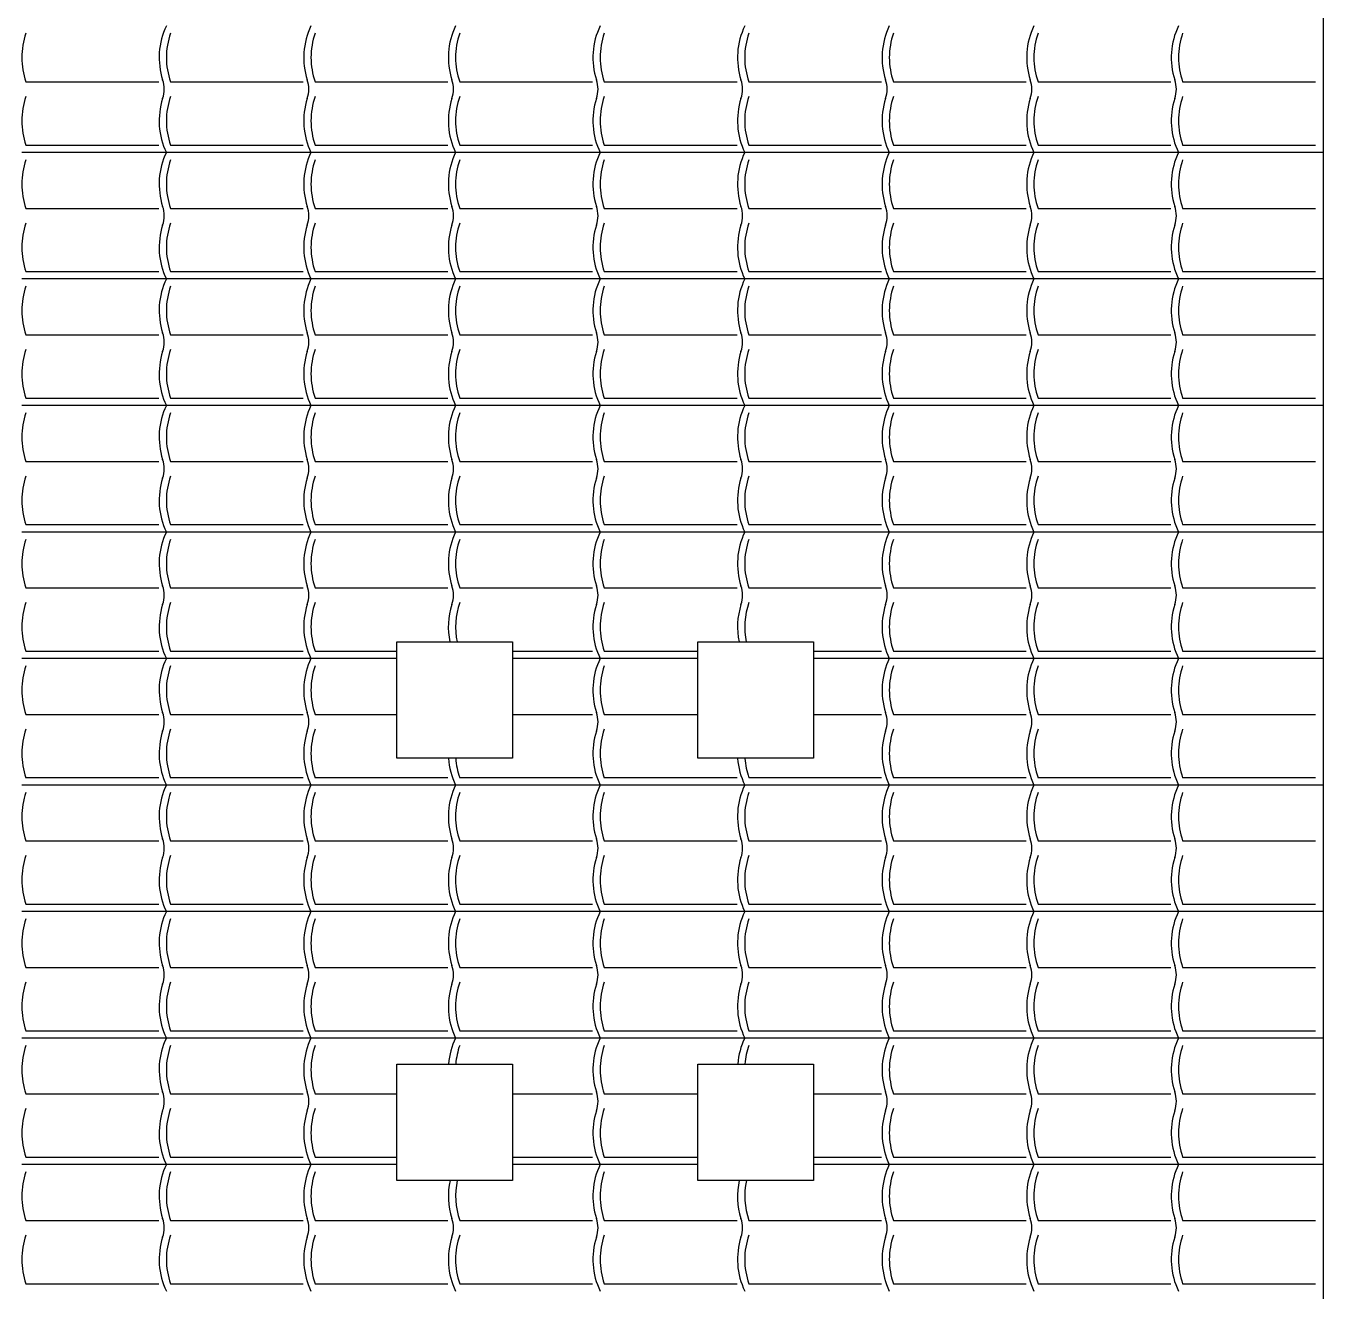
# Model space of a CAD drawing. Extents: x 110 to 239, y 112 to 239.
# Drawn here: x 203.1 to 238.99, y 140.57 to 175.57 of the extents above; entities that cross this region are included whole.
import ezdxf

# ---------------------------------------------------------------- set-up
doc = ezdxf.new("R2010")
doc.units = 0
doc.layers.get('0').update_dxf_attribs({"linetype": 'CONTINUOUS'})
doc.layers.add('ENGRAVE', color=4, linetype='CONTINUOUS')

msp = doc.modelspace()

# ---------------------------------------------------------------- linework, layer by layer
for p, q in [((238.986, 239.469), (238.986, 111.679)), ((213.357, 158.533), (216.557, 158.533)), ((213.357, 155.313), (213.357, 158.533)), ((216.557, 158.533), (216.557, 155.313)), ((221.69, 158.533), (224.89, 158.533)), ((221.69, 155.313), (221.69, 158.533)), ((224.89, 158.533), (224.89, 155.313)), ((216.557, 155.313), (213.357, 155.313)), ((224.89, 155.313), (221.69, 155.313)), ((213.357, 146.856), (216.557, 146.856)), ((213.357, 143.636), (213.357, 146.856)), ((216.557, 146.856), (216.557, 143.636)), ((221.69, 146.856), (224.89, 146.856)), ((221.69, 143.636), (221.69, 146.856)), ((224.89, 146.856), (224.89, 143.636)), ((216.557, 143.636), (213.357, 143.636)), ((224.89, 143.636), (221.69, 143.636))]:
    msp.add_line(p, q)
at = {"layer": 'ENGRAVE'}
for p, q in [((203.101, 174.028), (206.774, 174.028)), ((207.101, 174.028), (210.774, 174.028)), ((211.101, 174.028), (214.774, 174.028)), ((215.101, 174.028), (218.774, 174.028)), ((219.101, 174.028), (222.774, 174.028)), ((223.101, 174.028), (226.774, 174.028)), ((227.101, 174.028), (230.774, 174.028)), ((231.101, 174.028), (234.774, 174.028)), ((235.101, 174.028), (238.774, 174.028)), ((203.101, 172.278), (206.774, 172.278)), ((207.101, 172.278), (210.774, 172.278)), ((211.101, 172.278), (214.774, 172.278)), ((215.101, 172.278), (218.774, 172.278)), ((219.101, 172.278), (222.774, 172.278)), ((223.101, 172.278), (226.774, 172.278)), ((227.101, 172.278), (230.774, 172.278)), ((231.101, 172.278), (234.774, 172.278)), ((235.101, 172.278), (238.774, 172.278)), ((206.986, 172.074), (202.986, 172.074)), ((210.986, 172.074), (206.986, 172.074)), ((214.986, 172.074), (210.986, 172.074)), ((218.986, 172.074), (214.986, 172.074)), ((222.986, 172.074), (218.986, 172.074)), ((226.986, 172.074), (222.986, 172.074)), ((230.986, 172.074), (226.986, 172.074)), ((234.986, 172.074), (230.986, 172.074)), ((238.986, 172.074), (234.986, 172.074)), ((203.101, 170.528), (206.774, 170.528)), ((207.101, 170.528), (210.774, 170.528)), ((211.101, 170.528), (214.774, 170.528)), ((215.101, 170.528), (218.774, 170.528)), ((219.101, 170.528), (222.774, 170.528)), ((223.101, 170.528), (226.774, 170.528)), ((227.101, 170.528), (230.774, 170.528)), ((231.101, 170.528), (234.774, 170.528)), ((235.101, 170.528), (238.774, 170.528)), ((203.101, 168.778), (206.774, 168.778)), ((207.101, 168.778), (210.774, 168.778)), ((211.101, 168.778), (214.774, 168.778)), ((215.101, 168.778), (218.774, 168.778)), ((219.101, 168.778), (222.774, 168.778)), ((223.101, 168.778), (226.774, 168.778)), ((227.101, 168.778), (230.774, 168.778)), ((231.101, 168.778), (234.774, 168.778)), ((235.101, 168.778), (238.774, 168.778)), ((206.986, 168.574), (202.986, 168.574)), ((210.986, 168.574), (206.986, 168.574)), ((214.986, 168.574), (210.986, 168.574)), ((218.986, 168.574), (214.986, 168.574)), ((222.986, 168.574), (218.986, 168.574)), ((226.986, 168.574), (222.986, 168.574)), ((230.986, 168.574), (226.986, 168.574)), ((234.986, 168.574), (230.986, 168.574)), ((238.986, 168.574), (234.986, 168.574)), ((203.101, 167.028), (206.774, 167.028)), ((207.101, 167.028), (210.774, 167.028)), ((211.101, 167.028), (214.774, 167.028)), ((215.101, 167.028), (218.774, 167.028)), ((219.101, 167.028), (222.774, 167.028)), ((223.101, 167.028), (226.774, 167.028)), ((227.101, 167.028), (230.774, 167.028)), ((231.101, 167.028), (234.774, 167.028)), ((235.101, 167.028), (238.774, 167.028)), ((206.986, 165.074), (202.986, 165.074)), ((203.101, 165.278), (206.774, 165.278)), ((210.986, 165.074), (206.986, 165.074)), ((207.101, 165.278), (210.774, 165.278)), ((214.986, 165.074), (210.986, 165.074)), ((211.101, 165.278), (214.774, 165.278)), ((218.986, 165.074), (214.986, 165.074)), ((215.101, 165.278), (218.774, 165.278)), ((222.986, 165.074), (218.986, 165.074)), ((219.101, 165.278), (222.774, 165.278)), ((226.986, 165.074), (222.986, 165.074)), ((223.101, 165.278), (226.774, 165.278)), ((230.986, 165.074), (226.986, 165.074)), ((227.101, 165.278), (230.774, 165.278)), ((234.986, 165.074), (230.986, 165.074)), ((231.101, 165.278), (234.774, 165.278)), ((238.986, 165.074), (234.986, 165.074)), ((235.101, 165.278), (238.774, 165.278)), ((203.101, 163.528), (206.774, 163.528)), ((207.101, 163.528), (210.774, 163.528)), ((211.101, 163.528), (214.774, 163.528)), ((215.101, 163.528), (218.774, 163.528)), ((219.101, 163.528), (222.774, 163.528)), ((223.101, 163.528), (226.774, 163.528)), ((227.101, 163.528), (230.774, 163.528)), ((231.101, 163.528), (234.774, 163.528)), ((235.101, 163.528), (238.774, 163.528)), ((206.986, 161.574), (202.986, 161.574)), ((203.101, 161.778), (206.774, 161.778)), ((210.986, 161.574), (206.986, 161.574)), ((207.101, 161.778), (210.774, 161.778)), ((214.986, 161.574), (210.986, 161.574)), ((211.101, 161.778), (214.774, 161.778)), ((218.986, 161.574), (214.986, 161.574)), ((215.101, 161.778), (218.774, 161.778)), ((222.986, 161.574), (218.986, 161.574)), ((219.101, 161.778), (222.774, 161.778)), ((226.986, 161.574), (222.986, 161.574)), ((223.101, 161.778), (226.774, 161.778)), ((230.986, 161.574), (226.986, 161.574)), ((227.101, 161.778), (230.774, 161.778)), ((234.986, 161.574), (230.986, 161.574)), ((231.101, 161.778), (234.774, 161.778)), ((238.986, 161.574), (234.986, 161.574)), ((235.101, 161.778), (238.774, 161.778)), ((203.101, 160.028), (206.774, 160.028)), ((207.101, 160.028), (210.774, 160.028)), ((211.101, 160.028), (214.774, 160.028)), ((215.101, 160.028), (218.774, 160.028)), ((219.101, 160.028), (222.774, 160.028)), ((223.101, 160.028), (226.774, 160.028)), ((227.101, 160.028), (230.774, 160.028)), ((231.101, 160.028), (234.774, 160.028)), ((235.101, 160.028), (238.774, 160.028)), ((203.101, 158.278), (206.774, 158.278)), ((207.101, 158.278), (210.774, 158.278)), ((211.101, 158.278), (213.357, 158.278)), ((216.557, 158.278), (218.774, 158.278)), ((219.101, 158.278), (221.69, 158.278)), ((224.89, 158.278), (226.774, 158.278)), ((227.101, 158.278), (230.774, 158.278)), ((231.101, 158.278), (234.774, 158.278)), ((235.101, 158.278), (238.774, 158.278)), ((206.986, 158.074), (202.986, 158.074)), ((210.986, 158.074), (206.986, 158.074)), ((213.357, 158.074), (210.986, 158.074)), ((218.986, 158.074), (216.557, 158.074)), ((221.69, 158.074), (218.986, 158.074)), ((226.986, 158.074), (224.89, 158.074)), ((230.986, 158.074), (226.986, 158.074)), ((234.986, 158.074), (230.986, 158.074)), ((238.986, 158.074), (234.986, 158.074)), ((203.101, 156.528), (206.774, 156.528)), ((207.101, 156.528), (210.774, 156.528)), ((211.101, 156.528), (213.357, 156.528)), ((216.557, 156.528), (218.774, 156.528)), ((219.101, 156.528), (221.69, 156.528)), ((224.89, 156.528), (226.774, 156.528)), ((227.101, 156.528), (230.774, 156.528)), ((231.101, 156.528), (234.774, 156.528)), ((235.101, 156.528), (238.774, 156.528)), ((203.101, 154.778), (206.774, 154.778)), ((207.101, 154.778), (210.774, 154.778)), ((211.101, 154.778), (214.774, 154.778)), ((215.101, 154.778), (218.774, 154.778)), ((219.101, 154.778), (222.774, 154.778)), ((223.101, 154.778), (226.774, 154.778)), ((227.101, 154.778), (230.774, 154.778)), ((231.101, 154.778), (234.774, 154.778)), ((235.101, 154.778), (238.774, 154.778)), ((206.986, 154.574), (202.986, 154.574)), ((210.986, 154.574), (206.986, 154.574)), ((214.986, 154.574), (210.986, 154.574)), ((218.986, 154.574), (214.986, 154.574)), ((222.986, 154.574), (218.986, 154.574)), ((226.986, 154.574), (222.986, 154.574)), ((230.986, 154.574), (226.986, 154.574)), ((234.986, 154.574), (230.986, 154.574)), ((238.986, 154.574), (234.986, 154.574)), ((203.101, 153.028), (206.774, 153.028)), ((207.101, 153.028), (210.774, 153.028)), ((211.101, 153.028), (214.774, 153.028)), ((215.101, 153.028), (218.774, 153.028)), ((219.101, 153.028), (222.774, 153.028)), ((223.101, 153.028), (226.774, 153.028)), ((227.101, 153.028), (230.774, 153.028)), ((231.101, 153.028), (234.774, 153.028)), ((235.101, 153.028), (238.774, 153.028)), ((203.101, 151.278), (206.774, 151.278)), ((207.101, 151.278), (210.774, 151.278)), ((211.101, 151.278), (214.774, 151.278)), ((215.101, 151.278), (218.774, 151.278)), ((219.101, 151.278), (222.774, 151.278)), ((223.101, 151.278), (226.774, 151.278)), ((227.101, 151.278), (230.774, 151.278)), ((231.101, 151.278), (234.774, 151.278)), ((235.101, 151.278), (238.774, 151.278)), ((206.986, 151.074), (202.986, 151.074)), ((210.986, 151.074), (206.986, 151.074)), ((214.986, 151.074), (210.986, 151.074)), ((218.986, 151.074), (214.986, 151.074)), ((222.986, 151.074), (218.986, 151.074)), ((226.986, 151.074), (222.986, 151.074)), ((230.986, 151.074), (226.986, 151.074)), ((234.986, 151.074), (230.986, 151.074)), ((238.986, 151.074), (234.986, 151.074)), ((203.101, 149.528), (206.774, 149.528)), ((207.101, 149.528), (210.774, 149.528)), ((211.101, 149.528), (214.774, 149.528)), ((215.101, 149.528), (218.774, 149.528)), ((219.101, 149.528), (222.774, 149.528)), ((223.101, 149.528), (226.774, 149.528)), ((227.101, 149.528), (230.774, 149.528)), ((231.101, 149.528), (234.774, 149.528)), ((235.101, 149.528), (238.774, 149.528)), ((206.986, 147.574), (202.986, 147.574)), ((203.101, 147.778), (206.774, 147.778)), ((210.986, 147.574), (206.986, 147.574)), ((207.101, 147.778), (210.774, 147.778)), ((214.986, 147.574), (210.986, 147.574)), ((211.101, 147.778), (214.774, 147.778)), ((218.986, 147.574), (214.986, 147.574)), ((215.101, 147.778), (218.774, 147.778)), ((222.986, 147.574), (218.986, 147.574)), ((219.101, 147.778), (222.774, 147.778)), ((226.986, 147.574), (222.986, 147.574)), ((223.101, 147.778), (226.774, 147.778)), ((230.986, 147.574), (226.986, 147.574)), ((227.101, 147.778), (230.774, 147.778)), ((234.986, 147.574), (230.986, 147.574)), ((231.101, 147.778), (234.774, 147.778)), ((238.986, 147.574), (234.986, 147.574)), ((235.101, 147.778), (238.774, 147.778)), ((203.101, 146.028), (206.774, 146.028)), ((207.101, 146.028), (210.774, 146.028)), ((211.101, 146.028), (213.357, 146.028)), ((216.557, 146.028), (218.774, 146.028)), ((219.101, 146.028), (221.69, 146.028)), ((224.89, 146.028), (226.774, 146.028)), ((227.101, 146.028), (230.774, 146.028)), ((231.101, 146.028), (234.774, 146.028)), ((235.101, 146.028), (238.774, 146.028)), ((203.101, 144.278), (206.774, 144.278)), ((207.101, 144.278), (210.774, 144.278)), ((211.101, 144.278), (213.357, 144.278)), ((216.557, 144.278), (218.774, 144.278)), ((219.101, 144.278), (221.69, 144.278)), ((224.89, 144.278), (226.774, 144.278)), ((227.101, 144.278), (230.774, 144.278)), ((231.101, 144.278), (234.774, 144.278)), ((235.101, 144.278), (238.774, 144.278)), ((206.986, 144.074), (202.986, 144.074)), ((210.986, 144.074), (206.986, 144.074)), ((213.357, 144.074), (210.986, 144.074)), ((218.986, 144.074), (216.557, 144.074)), ((221.69, 144.074), (218.986, 144.074)), ((226.986, 144.074), (224.89, 144.074)), ((230.986, 144.074), (226.986, 144.074)), ((234.986, 144.074), (230.986, 144.074)), ((238.986, 144.074), (234.986, 144.074)), ((203.101, 142.528), (206.774, 142.528)), ((207.101, 142.528), (210.774, 142.528)), ((211.101, 142.528), (214.774, 142.528)), ((215.101, 142.528), (218.774, 142.528)), ((219.101, 142.528), (222.774, 142.528)), ((223.101, 142.528), (226.774, 142.528)), ((227.101, 142.528), (230.774, 142.528)), ((231.101, 142.528), (234.774, 142.528)), ((235.101, 142.528), (238.774, 142.528)), ((203.101, 140.778), (206.774, 140.778)), ((207.101, 140.778), (210.774, 140.778)), ((211.101, 140.778), (214.774, 140.778)), ((215.101, 140.778), (218.774, 140.778)), ((219.101, 140.778), (222.774, 140.778)), ((223.101, 140.778), (226.774, 140.778)), ((227.101, 140.778), (230.774, 140.778)), ((231.101, 140.778), (234.774, 140.778)), ((235.101, 140.778), (238.774, 140.778))]:
    msp.add_line(p, q, dxfattribs=at)
for centre, radius, start, end in [((208.8, 174.699), 2.014, 154.25, 197.8101), ((212.8, 174.699), 2.014, 154.25, 197.8101), ((216.8, 174.699), 2.014, 154.25, 197.8101), ((220.8, 174.699), 2.014, 154.25, 197.8101), ((224.8, 174.699), 2.014, 154.25, 197.8101), ((228.8, 174.699), 2.014, 154.25, 197.8101), ((232.8, 174.699), 2.014, 154.25, 197.8101), ((236.8, 174.699), 2.014, 154.25, 197.8101), ((205, 174.699), 2.014, 160.5202, 199.4798), ((209, 174.699), 2.014, 160.5202, 199.4798), ((213, 174.699), 2.014, 160.5202, 199.4798), ((217, 174.699), 2.014, 160.5202, 199.4798), ((221, 174.699), 2.014, 160.5202, 199.4798), ((225, 174.699), 2.014, 160.5202, 199.4798), ((229, 174.699), 2.014, 160.5202, 199.4798), ((233, 174.699), 2.014, 160.5202, 199.4798), ((237, 174.699), 2.014, 160.5202, 199.4798), ((206.202, 173.824), 0.727, 339.1427, 20.8573), ((210.202, 173.824), 0.727, 339.1427, 20.8573), ((214.202, 173.824), 0.727, 339.1427, 20.8573), ((218.202, 173.824), 0.727, 339.1427, 20.8573), ((222.202, 173.824), 0.727, 339.1427, 20.8573), ((226.202, 173.824), 0.727, 339.1427, 20.8573), ((230.202, 173.824), 0.727, 339.1427, 20.8573), ((234.202, 173.824), 0.727, 339.1427, 20.8573), ((205, 172.949), 2.014, 160.5202, 199.4798), ((208.8, 172.949), 2.014, 162.1899, 205.75), ((209, 172.949), 2.014, 160.5202, 199.4798), ((212.8, 172.949), 2.014, 162.1899, 205.75), ((213, 172.949), 2.014, 160.5202, 199.4798), ((216.8, 172.949), 2.014, 162.1899, 205.75), ((217, 172.949), 2.014, 160.5202, 199.4798), ((220.8, 172.949), 2.014, 162.1899, 205.75), ((221, 172.949), 2.014, 160.5202, 199.4798), ((224.8, 172.949), 2.014, 162.1899, 205.75), ((225, 172.949), 2.014, 160.5202, 199.4798), ((228.8, 172.949), 2.014, 162.1899, 205.75), ((229, 172.949), 2.014, 160.5202, 199.4798), ((232.8, 172.949), 2.014, 162.1899, 205.75), ((233, 172.949), 2.014, 160.5202, 199.4798), ((236.8, 172.949), 2.014, 162.1899, 205.75), ((237, 172.949), 2.014, 160.5202, 199.4798), ((208.8, 171.199), 2.014, 154.25, 197.8101), ((212.8, 171.199), 2.014, 154.25, 197.8101), ((216.8, 171.199), 2.014, 154.25, 197.8101), ((220.8, 171.199), 2.014, 154.25, 197.8101), ((224.8, 171.199), 2.014, 154.25, 197.8101), ((228.8, 171.199), 2.014, 154.25, 197.8101), ((232.8, 171.199), 2.014, 154.25, 197.8101), ((236.8, 171.199), 2.014, 154.25, 197.8101), ((205, 171.199), 2.014, 160.5202, 199.4798), ((209, 171.199), 2.014, 160.5202, 199.4798), ((213, 171.199), 2.014, 160.5202, 199.4798), ((217, 171.199), 2.014, 160.5202, 199.4798), ((221, 171.199), 2.014, 160.5202, 199.4798), ((225, 171.199), 2.014, 160.5202, 199.4798), ((229, 171.199), 2.014, 160.5202, 199.4798), ((233, 171.199), 2.014, 160.5202, 199.4798), ((237, 171.199), 2.014, 160.5202, 199.4798), ((206.202, 170.324), 0.727, 339.1427, 20.8573), ((210.202, 170.324), 0.727, 339.1427, 20.8573), ((214.202, 170.324), 0.727, 339.1427, 20.8573), ((218.202, 170.324), 0.727, 339.1427, 20.8573), ((222.202, 170.324), 0.727, 339.1427, 20.8573), ((226.202, 170.324), 0.727, 339.1427, 20.8573), ((230.202, 170.324), 0.727, 339.1427, 20.8573), ((234.202, 170.324), 0.727, 339.1427, 20.8573), ((205, 169.449), 2.014, 160.5202, 199.4798), ((209, 169.449), 2.014, 160.5202, 199.4798), ((213, 169.449), 2.014, 160.5202, 199.4798), ((217, 169.449), 2.014, 160.5202, 199.4798), ((221, 169.449), 2.014, 160.5202, 199.4798), ((225, 169.449), 2.014, 160.5202, 199.4798), ((229, 169.449), 2.014, 160.5202, 199.4798), ((233, 169.449), 2.014, 160.5202, 199.4798), ((237, 169.449), 2.014, 160.5202, 199.4798), ((208.8, 169.449), 2.014, 162.1899, 205.75), ((212.8, 169.449), 2.014, 162.1899, 205.75), ((216.8, 169.449), 2.014, 162.1899, 205.75), ((220.8, 169.449), 2.014, 162.1899, 205.75), ((224.8, 169.449), 2.014, 162.1899, 205.75), ((228.8, 169.449), 2.014, 162.1899, 205.75), ((232.8, 169.449), 2.014, 162.1899, 205.75), ((236.8, 169.449), 2.014, 162.1899, 205.75), ((205, 167.699), 2.014, 160.5202, 199.4798), ((208.8, 167.699), 2.014, 154.25, 197.8101), ((209, 167.699), 2.014, 160.5202, 199.4798), ((212.8, 167.699), 2.014, 154.25, 197.8101), ((213, 167.699), 2.014, 160.5202, 199.4798), ((216.8, 167.699), 2.014, 154.25, 197.8101), ((217, 167.699), 2.014, 160.5202, 199.4798), ((220.8, 167.699), 2.014, 154.25, 197.8101), ((221, 167.699), 2.014, 160.5202, 199.4798), ((224.8, 167.699), 2.014, 154.25, 197.8101), ((225, 167.699), 2.014, 160.5202, 199.4798), ((228.8, 167.699), 2.014, 154.25, 197.8101), ((229, 167.699), 2.014, 160.5202, 199.4798), ((232.8, 167.699), 2.014, 154.25, 197.8101), ((233, 167.699), 2.014, 160.5202, 199.4798), ((236.8, 167.699), 2.014, 154.25, 197.8101), ((237, 167.699), 2.014, 160.5202, 199.4798), ((206.202, 166.824), 0.727, 339.1427, 20.8573), ((210.202, 166.824), 0.727, 339.1427, 20.8573), ((214.202, 166.824), 0.727, 339.1427, 20.8573), ((218.202, 166.824), 0.727, 339.1427, 20.8573), ((222.202, 166.824), 0.727, 339.1427, 20.8573), ((226.202, 166.824), 0.727, 339.1427, 20.8573), ((230.202, 166.824), 0.727, 339.1427, 20.8573), ((234.202, 166.824), 0.727, 339.1427, 20.8573), ((205, 165.949), 2.014, 160.5202, 199.4798), ((208.8, 165.949), 2.014, 162.1899, 205.75), ((209, 165.949), 2.014, 160.5202, 199.4798), ((212.8, 165.949), 2.014, 162.1899, 205.75), ((213, 165.949), 2.014, 160.5202, 199.4798), ((216.8, 165.949), 2.014, 162.1899, 205.75), ((217, 165.949), 2.014, 160.5202, 199.4798), ((220.8, 165.949), 2.014, 162.1899, 205.75), ((221, 165.949), 2.014, 160.5202, 199.4798), ((224.8, 165.949), 2.014, 162.1899, 205.75), ((225, 165.949), 2.014, 160.5202, 199.4798), ((228.8, 165.949), 2.014, 162.1899, 205.75), ((229, 165.949), 2.014, 160.5202, 199.4798), ((232.8, 165.949), 2.014, 162.1899, 205.75), ((233, 165.949), 2.014, 160.5202, 199.4798), ((236.8, 165.949), 2.014, 162.1899, 205.75), ((237, 165.949), 2.014, 160.5202, 199.4798), ((208.8, 164.199), 2.014, 154.25, 197.8101), ((212.8, 164.199), 2.014, 154.25, 197.8101), ((216.8, 164.199), 2.014, 154.25, 197.8101), ((220.8, 164.199), 2.014, 154.25, 197.8101), ((224.8, 164.199), 2.014, 154.25, 197.8101), ((228.8, 164.199), 2.014, 154.25, 197.8101), ((232.8, 164.199), 2.014, 154.25, 197.8101), ((236.8, 164.199), 2.014, 154.25, 197.8101), ((205, 164.199), 2.014, 160.5202, 199.4798), ((209, 164.199), 2.014, 160.5202, 199.4798), ((213, 164.199), 2.014, 160.5202, 199.4798), ((217, 164.199), 2.014, 160.5202, 199.4798), ((221, 164.199), 2.014, 160.5202, 199.4798), ((225, 164.199), 2.014, 160.5202, 199.4798), ((229, 164.199), 2.014, 160.5202, 199.4798), ((233, 164.199), 2.014, 160.5202, 199.4798), ((237, 164.199), 2.014, 160.5202, 199.4798), ((206.202, 163.324), 0.727, 339.1427, 20.8573), ((210.202, 163.324), 0.727, 339.1427, 20.8573), ((214.202, 163.324), 0.727, 339.1427, 20.8573), ((218.202, 163.324), 0.727, 339.1427, 20.8573), ((222.202, 163.324), 0.727, 339.1427, 20.8573), ((226.202, 163.324), 0.727, 339.1427, 20.8573), ((230.202, 163.324), 0.727, 339.1427, 20.8573), ((234.202, 163.324), 0.727, 339.1427, 20.8573), ((205, 162.449), 2.014, 160.5202, 199.4798), ((208.8, 162.449), 2.014, 162.1899, 205.75), ((209, 162.449), 2.014, 160.5202, 199.4798), ((212.8, 162.449), 2.014, 162.1899, 205.75), ((213, 162.449), 2.014, 160.5202, 199.4798), ((216.8, 162.449), 2.014, 162.1899, 205.75), ((217, 162.449), 2.014, 160.5202, 199.4798), ((220.8, 162.449), 2.014, 162.1899, 205.75), ((221, 162.449), 2.014, 160.5202, 199.4798), ((224.8, 162.449), 2.014, 162.1899, 205.75), ((225, 162.449), 2.014, 160.5202, 199.4798), ((228.8, 162.449), 2.014, 162.1899, 205.75), ((229, 162.449), 2.014, 160.5202, 199.4798), ((232.8, 162.449), 2.014, 162.1899, 205.75), ((233, 162.449), 2.014, 160.5202, 199.4798), ((236.8, 162.449), 2.014, 162.1899, 205.75), ((237, 162.449), 2.014, 160.5202, 199.4798), ((208.8, 160.699), 2.014, 154.25, 197.8101), ((212.8, 160.699), 2.014, 154.25, 197.8101), ((216.8, 160.699), 2.014, 154.25, 197.8101), ((220.8, 160.699), 2.014, 154.25, 197.8101), ((224.8, 160.699), 2.014, 154.25, 197.8101), ((228.8, 160.699), 2.014, 154.25, 197.8101), ((232.8, 160.699), 2.014, 154.25, 197.8101), ((236.8, 160.699), 2.014, 154.25, 197.8101), ((205, 160.699), 2.014, 160.5202, 199.4798), ((209, 160.699), 2.014, 160.5202, 199.4798), ((213, 160.699), 2.014, 160.5202, 199.4798), ((217, 160.699), 2.014, 160.5202, 199.4798), ((221, 160.699), 2.014, 160.5202, 199.4798), ((225, 160.699), 2.014, 160.5202, 199.4798), ((229, 160.699), 2.014, 160.5202, 199.4798), ((233, 160.699), 2.014, 160.5202, 199.4798), ((237, 160.699), 2.014, 160.5202, 199.4798), ((206.202, 159.824), 0.727, 339.1427, 20.8573), ((210.202, 159.824), 0.727, 339.1427, 20.8573), ((214.202, 159.824), 0.727, 339.1427, 20.8573), ((218.202, 159.824), 0.727, 339.1427, 20.8573), ((222.202, 159.824), 0.727, 339.1427, 20.8573), ((226.202, 159.824), 0.727, 339.1427, 20.8573), ((230.202, 159.824), 0.727, 339.1427, 20.8573), ((234.202, 159.824), 0.727, 339.1427, 20.8573), ((205, 158.949), 2.014, 160.5202, 199.4798), ((208.8, 158.949), 2.014, 162.1899, 205.75), ((209, 158.949), 2.014, 160.5202, 199.4798), ((212.8, 158.949), 2.014, 162.1899, 205.75), ((213, 158.949), 2.014, 160.5202, 199.4798), ((216.8, 158.949), 2.014, 162.1899, 191.9441), ((217, 158.949), 2.014, 160.5202, 191.9441), ((220.8, 158.949), 2.014, 162.1899, 205.75), ((221, 158.949), 2.014, 160.5202, 199.4798), ((224.8, 158.949), 2.014, 162.1899, 191.9441), ((225, 158.949), 2.014, 160.5202, 191.9441), ((228.8, 158.949), 2.014, 162.1899, 205.75), ((229, 158.949), 2.014, 160.5202, 199.4798), ((232.8, 158.949), 2.014, 162.1899, 205.75), ((233, 158.949), 2.014, 160.5202, 199.4798), ((236.8, 158.949), 2.014, 162.1899, 205.75), ((237, 158.949), 2.014, 160.5202, 199.4798), ((208.8, 157.199), 2.014, 154.25, 197.8101), ((212.8, 157.199), 2.014, 154.25, 197.8101), ((220.8, 157.199), 2.014, 154.25, 197.8101), ((228.8, 157.199), 2.014, 154.25, 197.8101), ((232.8, 157.199), 2.014, 154.25, 197.8101), ((236.8, 157.199), 2.014, 154.25, 197.8101), ((205, 157.199), 2.014, 160.5202, 199.4798), ((209, 157.199), 2.014, 160.5202, 199.4798), ((213, 157.199), 2.014, 160.5202, 199.4798), ((221, 157.199), 2.014, 160.5202, 199.4798), ((229, 157.199), 2.014, 160.5202, 199.4798), ((233, 157.199), 2.014, 160.5202, 199.4798), ((237, 157.199), 2.014, 160.5202, 199.4798), ((206.202, 156.324), 0.727, 339.1427, 20.8573), ((210.202, 156.324), 0.727, 339.1427, 20.8573), ((218.202, 156.324), 0.727, 339.1427, 20.8573), ((226.202, 156.324), 0.727, 339.1427, 20.8573), ((230.202, 156.324), 0.727, 339.1427, 20.8573), ((234.202, 156.324), 0.727, 339.1427, 20.8573), ((205, 155.449), 2.014, 160.5202, 199.4798), ((209, 155.449), 2.014, 160.5202, 199.4798), ((213, 155.449), 2.014, 160.5202, 199.4798), ((221, 155.449), 2.014, 160.5202, 199.4798), ((229, 155.449), 2.014, 160.5202, 199.4798), ((233, 155.449), 2.014, 160.5202, 199.4798), ((237, 155.449), 2.014, 160.5202, 199.4798), ((208.8, 155.449), 2.014, 162.1899, 205.75), ((212.8, 155.449), 2.014, 162.1899, 205.75), ((220.8, 155.449), 2.014, 162.1899, 205.75), ((228.8, 155.449), 2.014, 162.1899, 205.75), ((232.8, 155.449), 2.014, 162.1899, 205.75), ((236.8, 155.449), 2.014, 162.1899, 205.75), ((216.8, 155.449), 2.014, 183.8954, 205.75), ((217, 155.449), 2.014, 183.8954, 199.4798), ((224.8, 155.449), 2.014, 183.8954, 205.75), ((225, 155.449), 2.014, 183.8954, 199.4798), ((205, 153.699), 2.014, 160.5202, 199.4798), ((208.8, 153.699), 2.014, 154.25, 197.8101), ((209, 153.699), 2.014, 160.5202, 199.4798), ((212.8, 153.699), 2.014, 154.25, 197.8101), ((213, 153.699), 2.014, 160.5202, 199.4798), ((216.8, 153.699), 2.014, 154.25, 197.8101), ((217, 153.699), 2.014, 160.5202, 199.4798), ((220.8, 153.699), 2.014, 154.25, 197.8101), ((221, 153.699), 2.014, 160.5202, 199.4798), ((224.8, 153.699), 2.014, 154.25, 197.8101), ((225, 153.699), 2.014, 160.5202, 199.4798), ((228.8, 153.699), 2.014, 154.25, 197.8101), ((229, 153.699), 2.014, 160.5202, 199.4798), ((232.8, 153.699), 2.014, 154.25, 197.8101), ((233, 153.699), 2.014, 160.5202, 199.4798), ((236.8, 153.699), 2.014, 154.25, 197.8101), ((237, 153.699), 2.014, 160.5202, 199.4798), ((206.202, 152.824), 0.727, 339.1427, 20.8573), ((210.202, 152.824), 0.727, 339.1427, 20.8573), ((214.202, 152.824), 0.727, 339.1427, 20.8573), ((218.202, 152.824), 0.727, 339.1427, 20.8573), ((222.202, 152.824), 0.727, 339.1427, 20.8573), ((226.202, 152.824), 0.727, 339.1427, 20.8573), ((230.202, 152.824), 0.727, 339.1427, 20.8573), ((234.202, 152.824), 0.727, 339.1427, 20.8573), ((205, 151.949), 2.014, 160.5202, 199.4798), ((208.8, 151.949), 2.014, 162.1899, 205.75), ((209, 151.949), 2.014, 160.5202, 199.4798), ((212.8, 151.949), 2.014, 162.1899, 205.75), ((213, 151.949), 2.014, 160.5202, 199.4798), ((216.8, 151.949), 2.014, 162.1899, 205.75), ((217, 151.949), 2.014, 160.5202, 199.4798), ((220.8, 151.949), 2.014, 162.1899, 205.75), ((221, 151.949), 2.014, 160.5202, 199.4798), ((224.8, 151.949), 2.014, 162.1899, 205.75), ((225, 151.949), 2.014, 160.5202, 199.4798), ((228.8, 151.949), 2.014, 162.1899, 205.75), ((229, 151.949), 2.014, 160.5202, 199.4798), ((232.8, 151.949), 2.014, 162.1899, 205.75), ((233, 151.949), 2.014, 160.5202, 199.4798), ((236.8, 151.949), 2.014, 162.1899, 205.75), ((237, 151.949), 2.014, 160.5202, 199.4798), ((205, 150.199), 2.014, 160.5202, 199.4798), ((208.8, 150.199), 2.014, 154.25, 197.8101), ((209, 150.199), 2.014, 160.5202, 199.4798), ((212.8, 150.199), 2.014, 154.25, 197.8101), ((213, 150.199), 2.014, 160.5202, 199.4798), ((216.8, 150.199), 2.014, 154.25, 197.8101), ((217, 150.199), 2.014, 160.5202, 199.4798), ((220.8, 150.199), 2.014, 154.25, 197.8101), ((221, 150.199), 2.014, 160.5202, 199.4798), ((224.8, 150.199), 2.014, 154.25, 197.8101), ((225, 150.199), 2.014, 160.5202, 199.4798), ((228.8, 150.199), 2.014, 154.25, 197.8101), ((229, 150.199), 2.014, 160.5202, 199.4798), ((232.8, 150.199), 2.014, 154.25, 197.8101), ((233, 150.199), 2.014, 160.5202, 199.4798), ((236.8, 150.199), 2.014, 154.25, 197.8101), ((237, 150.199), 2.014, 160.5202, 199.4798), ((206.202, 149.324), 0.727, 339.1427, 20.8573), ((210.202, 149.324), 0.727, 339.1427, 20.8573), ((214.202, 149.324), 0.727, 339.1427, 20.8573), ((218.202, 149.324), 0.727, 339.1427, 20.8573), ((222.202, 149.324), 0.727, 339.1427, 20.8573), ((226.202, 149.324), 0.727, 339.1427, 20.8573), ((230.202, 149.324), 0.727, 339.1427, 20.8573), ((234.202, 149.324), 0.727, 339.1427, 20.8573), ((205, 148.449), 2.014, 160.5202, 199.4798), ((208.8, 148.449), 2.014, 162.1899, 205.75), ((209, 148.449), 2.014, 160.5202, 199.4798), ((212.8, 148.449), 2.014, 162.1899, 205.75), ((213, 148.449), 2.014, 160.5202, 199.4798), ((216.8, 148.449), 2.014, 162.1899, 205.75), ((217, 148.449), 2.014, 160.5202, 199.4798), ((220.8, 148.449), 2.014, 162.1899, 205.75), ((221, 148.449), 2.014, 160.5202, 199.4798), ((224.8, 148.449), 2.014, 162.1899, 205.75), ((225, 148.449), 2.014, 160.5202, 199.4798), ((228.8, 148.449), 2.014, 162.1899, 205.75), ((229, 148.449), 2.014, 160.5202, 199.4798), ((232.8, 148.449), 2.014, 162.1899, 205.75), ((233, 148.449), 2.014, 160.5202, 199.4798), ((236.8, 148.449), 2.014, 162.1899, 205.75), ((237, 148.449), 2.014, 160.5202, 199.4798), ((208.8, 146.699), 2.014, 154.25, 197.8101), ((212.8, 146.699), 2.014, 154.25, 197.8101), ((216.8, 146.699), 2.014, 154.25, 175.5427), ((220.8, 146.699), 2.014, 154.25, 197.8101), ((224.8, 146.699), 2.014, 154.25, 175.5427), ((228.8, 146.699), 2.014, 154.25, 197.8101), ((232.8, 146.699), 2.014, 154.25, 197.8101), ((236.8, 146.699), 2.014, 154.25, 197.8101), ((205, 146.699), 2.014, 160.5202, 199.4798), ((209, 146.699), 2.014, 160.5202, 199.4798), ((213, 146.699), 2.014, 160.5202, 199.4798), ((217, 146.699), 2.014, 160.5202, 175.5427), ((221, 146.699), 2.014, 160.5202, 199.4798), ((225, 146.699), 2.014, 160.5202, 175.5427), ((229, 146.699), 2.014, 160.5202, 199.4798), ((233, 146.699), 2.014, 160.5202, 199.4798), ((237, 146.699), 2.014, 160.5202, 199.4798), ((206.202, 145.824), 0.727, 339.1427, 20.8573), ((210.202, 145.824), 0.727, 339.1427, 20.8573), ((218.202, 145.824), 0.727, 339.1427, 20.8573), ((226.202, 145.824), 0.727, 339.1427, 20.8573), ((230.202, 145.824), 0.727, 339.1427, 20.8573), ((234.202, 145.824), 0.727, 339.1427, 20.8573), ((205, 144.949), 2.014, 160.5202, 199.4798), ((208.8, 144.949), 2.014, 162.1899, 205.75), ((209, 144.949), 2.014, 160.5202, 199.4798), ((212.8, 144.949), 2.014, 162.1899, 205.75), ((213, 144.949), 2.014, 160.5202, 199.4798), ((220.8, 144.949), 2.014, 162.1899, 205.75), ((221, 144.949), 2.014, 160.5202, 199.4798), ((228.8, 144.949), 2.014, 162.1899, 205.75), ((229, 144.949), 2.014, 160.5202, 199.4798), ((232.8, 144.949), 2.014, 162.1899, 205.75), ((233, 144.949), 2.014, 160.5202, 199.4798), ((236.8, 144.949), 2.014, 162.1899, 205.75), ((237, 144.949), 2.014, 160.5202, 199.4798), ((208.8, 143.199), 2.014, 154.25, 197.8101), ((212.8, 143.199), 2.014, 154.25, 197.8101), ((220.8, 143.199), 2.014, 154.25, 197.8101), ((228.8, 143.199), 2.014, 154.25, 197.8101), ((232.8, 143.199), 2.014, 154.25, 197.8101), ((236.8, 143.199), 2.014, 154.25, 197.8101), ((205, 143.199), 2.014, 160.5202, 199.4798), ((209, 143.199), 2.014, 160.5202, 199.4798), ((213, 143.199), 2.014, 160.5202, 199.4798), ((216.8, 143.199), 2.014, 167.4825, 197.8101), ((217, 143.199), 2.014, 167.4825, 199.4798), ((221, 143.199), 2.014, 160.5202, 199.4798), ((224.8, 143.199), 2.014, 167.4825, 197.8101), ((225, 143.199), 2.014, 167.4825, 199.4798), ((229, 143.199), 2.014, 160.5202, 199.4798), ((233, 143.199), 2.014, 160.5202, 199.4798), ((237, 143.199), 2.014, 160.5202, 199.4798), ((206.202, 142.324), 0.727, 339.1427, 20.8573), ((210.202, 142.324), 0.727, 339.1427, 20.8573), ((214.202, 142.324), 0.727, 339.1427, 20.8573), ((218.202, 142.324), 0.727, 339.1427, 20.8573), ((222.202, 142.324), 0.727, 339.1427, 20.8573), ((226.202, 142.324), 0.727, 339.1427, 20.8573), ((230.202, 142.324), 0.727, 339.1427, 20.8573), ((234.202, 142.324), 0.727, 339.1427, 20.8573), ((205, 141.449), 2.014, 160.5202, 199.4798), ((209, 141.449), 2.014, 160.5202, 199.4798), ((213, 141.449), 2.014, 160.5202, 199.4798), ((217, 141.449), 2.014, 160.5202, 199.4798), ((221, 141.449), 2.014, 160.5202, 199.4798), ((225, 141.449), 2.014, 160.5202, 199.4798), ((229, 141.449), 2.014, 160.5202, 199.4798), ((233, 141.449), 2.014, 160.5202, 199.4798), ((237, 141.449), 2.014, 160.5202, 199.4798), ((208.8, 141.449), 2.014, 162.1899, 205.75), ((212.8, 141.449), 2.014, 162.1899, 205.75), ((216.8, 141.449), 2.014, 162.1899, 205.75), ((220.8, 141.449), 2.014, 162.1899, 205.75), ((224.8, 141.449), 2.014, 162.1899, 205.75), ((228.8, 141.449), 2.014, 162.1899, 205.75), ((232.8, 141.449), 2.014, 162.1899, 205.75), ((236.8, 141.449), 2.014, 162.1899, 205.75)]:
    msp.add_arc(centre, radius, start, end, dxfattribs=at)

doc.saveas('drawing.dxf')
